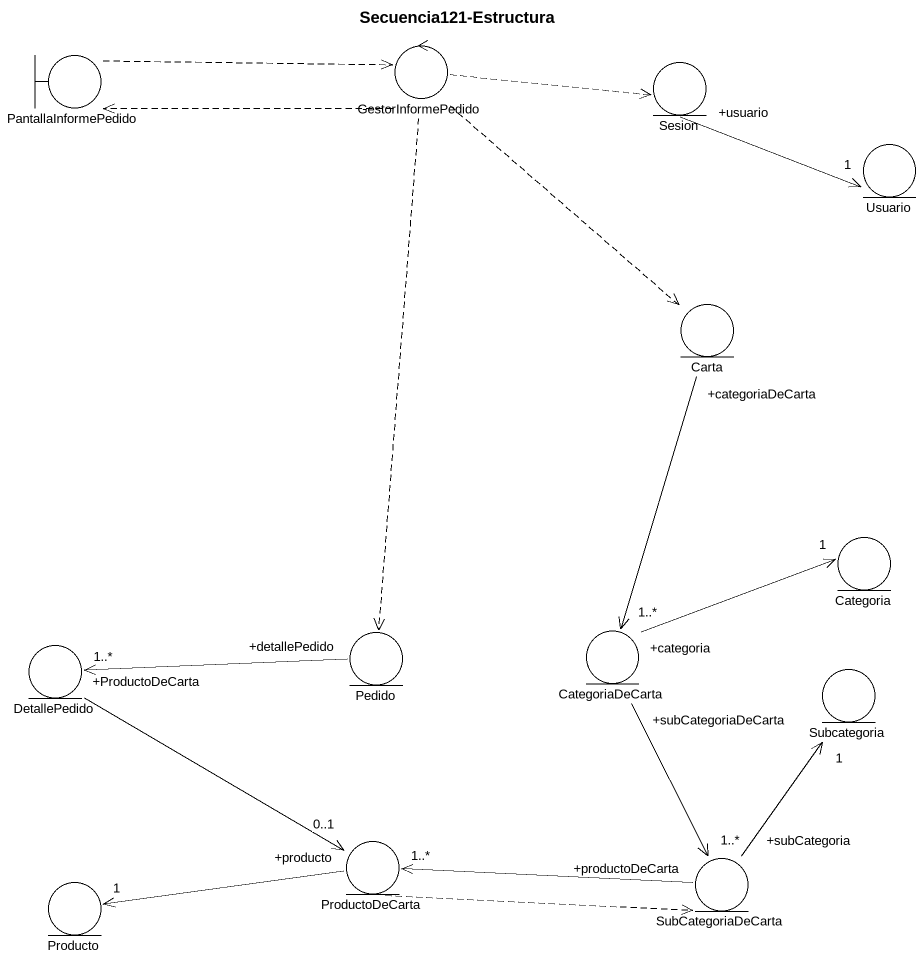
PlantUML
@startuml
title Secuencia121-Estructura
boundary PantallaInformePedido
control GestorInformePedido
entity Sesion
entity Usuario
entity Carta
entity Categoria
entity DetallePedido
entity Pedido
entity CategoriaDeCarta
entity Subcategoria
entity ProductoDeCarta
entity SubCategoriaDeCarta
entity Producto
PantallaInformePedido .right.> GestorInformePedido
GestorInformePedido .left.> PantallaInformePedido
GestorInformePedido .up.> Sesion
GestorInformePedido .right.> Carta
GestorInformePedido ..> Pedido
Sesion "+usuario" -right-> "1" Usuario
Carta "+categoriaDeCarta" --> "1..*" CategoriaDeCarta
DetallePedido "+ProductoDeCarta" --> "0..1" ProductoDeCarta
Pedido "+detallePedido" -left-> "1..*" DetallePedido
CategoriaDeCarta "+categoria" -right-> "1" Categoria
CategoriaDeCarta "+subCategoriaDeCarta" --> "1..*" SubCategoriaDeCarta
ProductoDeCarta .right.> SubCategoriaDeCarta
ProductoDeCarta "+producto" -left-> "1" Producto
SubCategoriaDeCarta "+subCategoria" -up-> "1" Subcategoria
SubCategoriaDeCarta "+productoDeCarta" -left-> "1..*" ProductoDeCarta
@enduml
